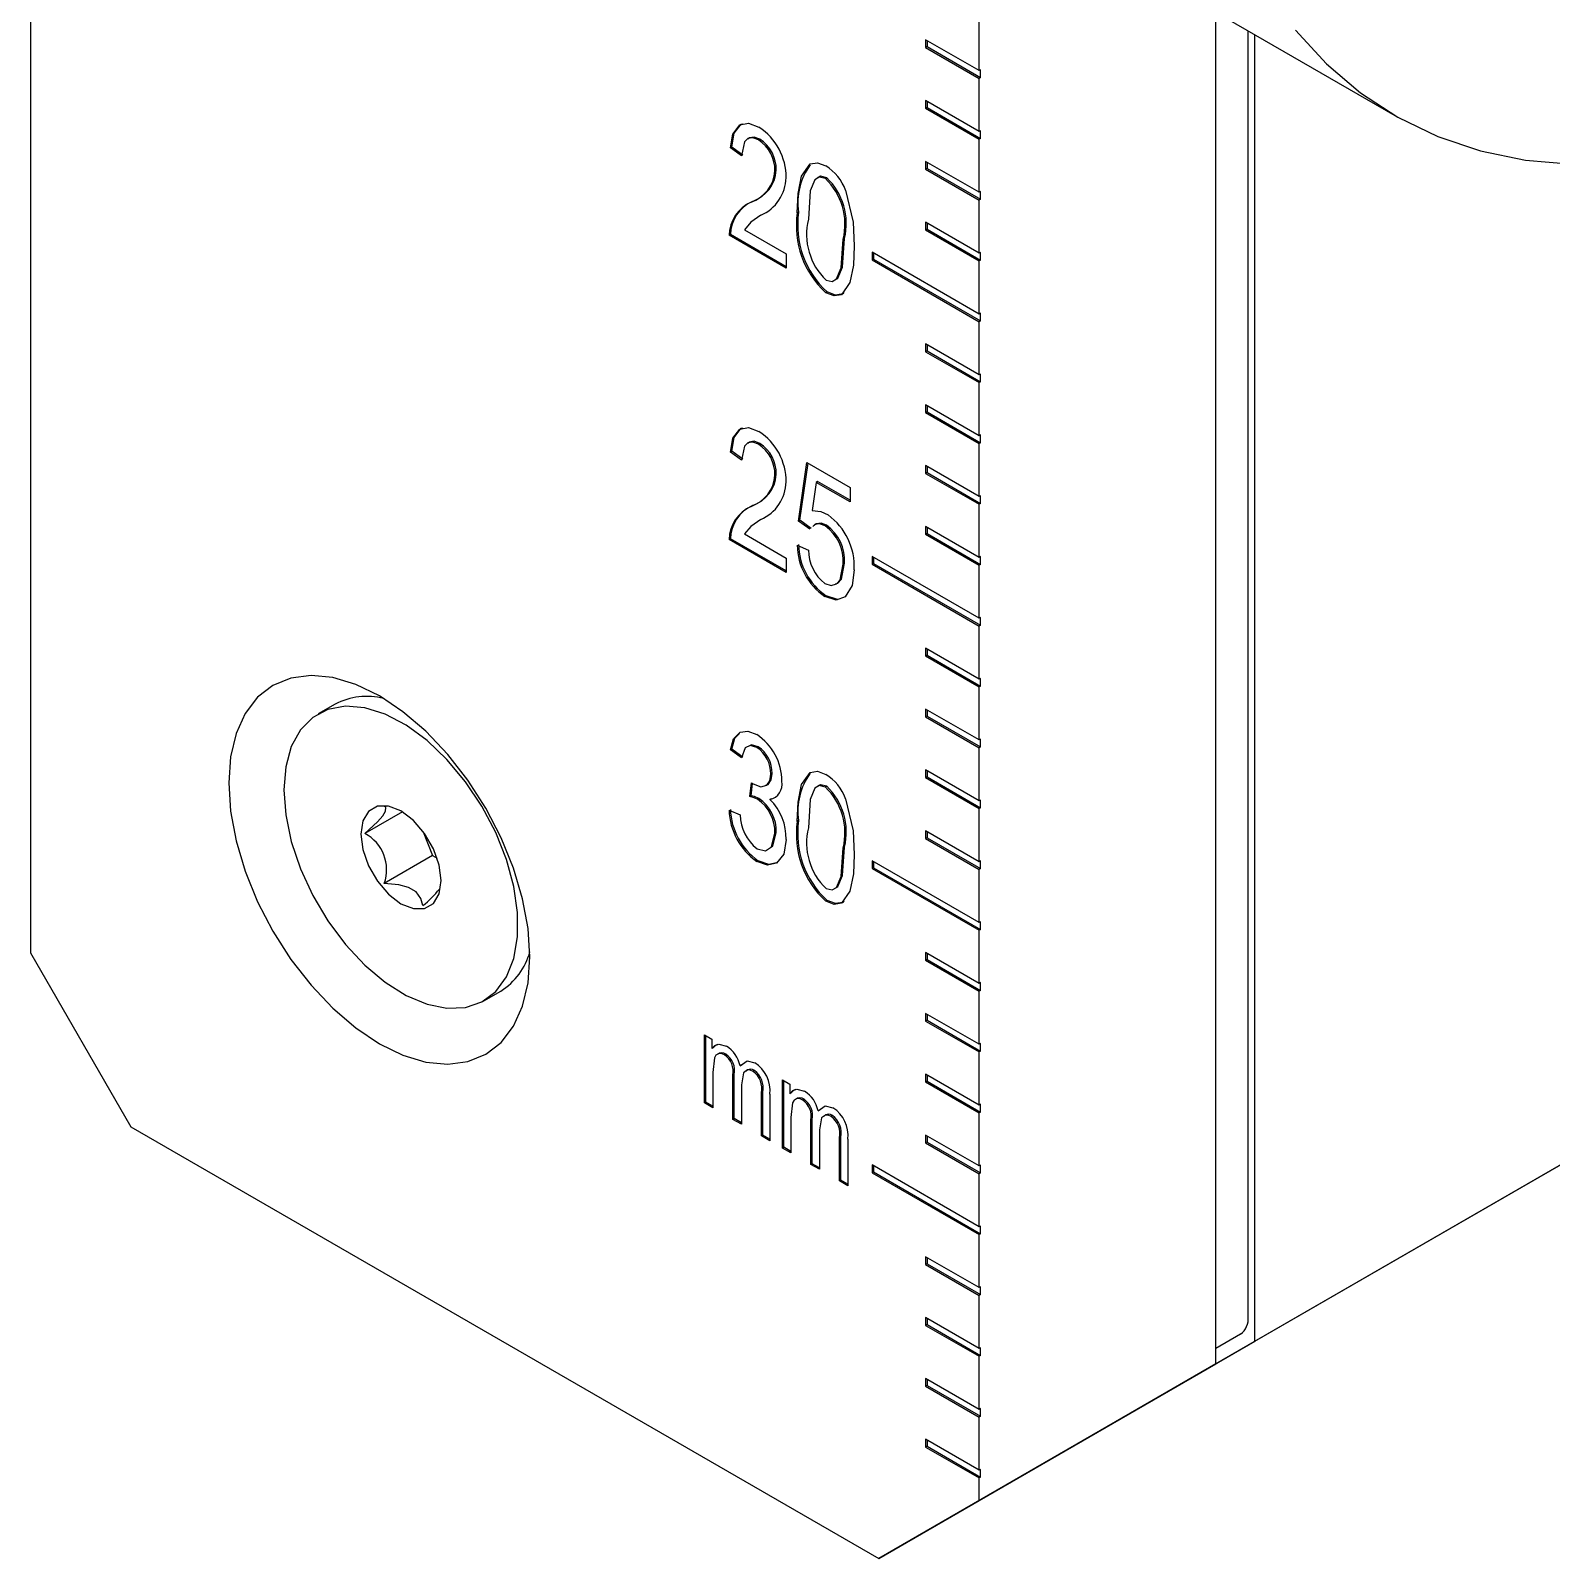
# Model space of a CAD drawing. Extents: x 0 to 278, y 1 to 215.
# Drawn here: x 257.58 to 267.79, y 154.07 to 164.32 of the extents above; entities that cross this region are included whole.
import ezdxf

# ---------------------------------------------------------------- set-up
doc = ezdxf.new("R2010")
doc.units = 0
doc.layers.get('0').update_dxf_attribs({"linetype": 'CONTINUOUS'})

msp = doc.modelspace()

# ---------------------------------------------------------------- linework, layer by layer
at = {"color": 7, "linetype": 'CONTINUOUS'}
for p, q in [((257.5837, 180.7861), (257.5837, 158.1312)), ((264.6853, 164.933), (266.7359, 163.7492)), ((265.5358, 155.3742), (265.5358, 164.442)), ((263.9476, 164.0505), (263.9476, 164.4069)), ((263.9476, 164.0505), (263.5884, 164.2579)), ((263.5884, 164.2579), (263.5884, 164.206)), ((263.5974, 164.2527), (263.5974, 164.2112)), ((265.7525, 155.6889), (265.7525, 164.3169)), ((265.7974, 155.5252), (265.7974, 164.291)), ((263.5974, 164.2112), (263.5884, 164.206)), ((263.5884, 164.206), (263.9476, 163.9986)), ((263.5974, 164.2112), (263.9566, 164.0038)), ((263.9566, 164.0557), (263.9476, 164.0505)), ((263.9566, 164.0038), (263.9566, 164.0557)), ((263.9566, 164.0038), (263.9476, 163.9986)), ((263.9476, 163.6422), (263.9476, 163.9986)), ((263.9476, 163.6422), (263.5884, 163.8496)), ((263.5884, 163.8496), (263.5884, 163.7977)), ((263.5974, 163.8444), (263.5974, 163.8029)), ((263.5974, 163.8029), (263.5884, 163.7977)), ((263.5884, 163.7977), (263.9476, 163.5904)), ((263.5974, 163.8029), (263.9566, 163.5956)), ((263.9566, 163.6474), (263.9476, 163.6422)), ((263.9566, 163.5956), (263.9566, 163.6474)), ((262.288, 163.5377), (262.279, 163.5325)), ((262.3537, 163.4786), (262.279, 163.5325)), ((262.3627, 163.4838), (262.288, 163.5377)), ((262.4765, 163.5905), (262.4675, 163.5853)), ((263.9566, 163.5956), (263.9476, 163.5904)), ((263.9476, 163.234), (263.9476, 163.5904)), ((263.9476, 163.234), (263.5884, 163.4413)), ((263.5884, 163.4413), (263.5884, 163.3895)), ((263.5974, 163.4361), (263.5974, 163.3947)), ((262.5866, 163.3823), (262.5776, 163.3772)), ((262.9245, 163.3319), (262.9155, 163.3267)), ((263.5974, 163.3947), (263.5884, 163.3895)), ((263.5884, 163.3895), (263.9476, 163.1821)), ((263.5974, 163.3947), (263.9566, 163.1873)), ((263.9566, 163.2391), (263.9476, 163.234)), ((263.9566, 163.1873), (263.9566, 163.2391)), ((262.7359, 163.101), (262.7269, 163.0959)), ((263.9566, 163.1873), (263.9476, 163.1821)), ((263.9476, 162.8257), (263.9476, 163.1821)), ((263.9476, 162.8257), (263.5884, 163.033)), ((263.5884, 163.033), (263.5884, 162.9812)), ((263.5974, 162.9864), (263.5884, 162.9812)), ((263.5974, 163.0279), (263.5974, 162.9864)), ((263.5974, 162.9864), (263.9566, 162.779)), ((262.2787, 162.9505), (262.2697, 162.9453)), ((262.6522, 162.7245), (262.2697, 162.9453)), ((262.6522, 162.7349), (262.2787, 162.9505)), ((262.3723, 162.983), (262.6522, 162.8215)), ((263.0438, 162.9236), (263.0348, 162.9185)), ((263.5884, 162.9812), (263.9476, 162.7738)), ((262.6522, 162.8215), (262.6522, 162.7245)), ((263.9476, 162.4174), (263.2292, 162.8321)), ((263.2292, 162.8321), (263.2292, 162.7803)), ((263.2382, 162.7855), (263.2292, 162.7803)), ((263.2382, 162.827), (263.2382, 162.7855)), ((263.2382, 162.7855), (263.9566, 162.3707)), ((263.9566, 162.8309), (263.9476, 162.8257)), ((263.9566, 162.779), (263.9566, 162.8309)), ((263.2292, 162.7803), (263.9476, 162.3656)), ((263.9566, 162.779), (263.9476, 162.7738)), ((263.9476, 162.4174), (263.9476, 162.7738)), ((262.9267, 162.5656), (262.9177, 162.5605)), ((263.9566, 162.4226), (263.9476, 162.4174)), ((263.9566, 162.3707), (263.9566, 162.4226)), ((263.9566, 162.3707), (263.9476, 162.3656)), ((263.9476, 162.0091), (263.9476, 162.3656)), ((263.9476, 162.0091), (263.5884, 162.2165)), ((263.5884, 162.2165), (263.5884, 162.1647)), ((263.5974, 162.1698), (263.5884, 162.1647)), ((263.5974, 162.2113), (263.5974, 162.1698)), ((263.5974, 162.1698), (263.9566, 161.9625)), ((263.5884, 162.1647), (263.9476, 161.9573)), ((263.9566, 162.0143), (263.9476, 162.0091)), ((263.9566, 161.9625), (263.9476, 161.9573)), ((263.9566, 161.9625), (263.9566, 162.0143)), ((263.9476, 161.6009), (263.9476, 161.9573)), ((263.9476, 161.6009), (263.5884, 161.8082)), ((263.5884, 161.8082), (263.5884, 161.7564)), ((263.5974, 161.7616), (263.5884, 161.7564)), ((263.5884, 161.7564), (263.9476, 161.549)), ((263.5974, 161.8031), (263.5974, 161.7616)), ((263.5974, 161.7616), (263.9566, 161.5542)), ((263.9566, 161.6061), (263.9476, 161.6009)), ((263.9566, 161.5542), (263.9476, 161.549)), ((263.9566, 161.5542), (263.9566, 161.6061)), ((262.288, 161.4963), (262.279, 161.4912)), ((262.3537, 161.4373), (262.279, 161.4912)), ((262.3627, 161.4425), (262.288, 161.4963)), ((262.4765, 161.5491), (262.4675, 161.5439)), ((263.9476, 161.1926), (263.9476, 161.549)), ((262.7362, 161.0284), (262.7922, 161.4212)), ((262.7452, 161.0336), (262.7998, 161.4168)), ((262.7922, 161.4212), (263.0814, 161.2542)), ((263.9476, 161.1926), (263.5884, 161.4)), ((263.5884, 161.4), (263.5884, 161.3481)), ((263.5974, 161.3533), (263.5884, 161.3481)), ((263.5884, 161.3481), (263.9476, 161.1407)), ((263.5974, 161.3948), (263.5974, 161.3533)), ((263.5974, 161.3533), (263.9566, 161.1459)), ((262.5866, 161.341), (262.5776, 161.3358)), ((262.8547, 161.2881), (262.8278, 161.0988)), ((262.8637, 161.2933), (262.8547, 161.2881)), ((263.0814, 161.1572), (262.8547, 161.2881)), ((263.0814, 161.1676), (262.8637, 161.2933)), ((263.0814, 161.2542), (263.0814, 161.1572)), ((263.9566, 161.1978), (263.9476, 161.1926)), ((263.9566, 161.1459), (263.9476, 161.1407)), ((263.9566, 161.1459), (263.9566, 161.1978)), ((263.9476, 160.7843), (263.9476, 161.1407)), ((262.3723, 160.9417), (262.6522, 160.7801)), ((262.7452, 161.0336), (262.7362, 161.0284)), ((262.8109, 160.973), (262.7362, 161.0284)), ((262.8198, 160.9782), (262.7452, 161.0336)), ((262.9223, 161.0009), (262.9133, 160.9957)), ((263.9476, 160.7843), (263.5884, 160.9917)), ((263.5884, 160.9917), (263.5884, 160.9398)), ((263.5974, 160.945), (263.5884, 160.9398)), ((263.5884, 160.9398), (263.9476, 160.7325)), ((263.5974, 160.9865), (263.5974, 160.945)), ((263.5974, 160.945), (263.9566, 160.7377)), ((262.2787, 160.9092), (262.2697, 160.904)), ((262.6522, 160.6831), (262.2697, 160.904)), ((262.6522, 160.6935), (262.2787, 160.9092)), ((262.7269, 160.8663), (262.8015, 160.834)), ((262.6522, 160.7801), (262.6522, 160.6831)), ((263.0438, 160.7453), (263.0348, 160.7401)), ((263.9476, 160.3761), (263.2292, 160.7908)), ((263.2292, 160.7908), (263.2292, 160.7389)), ((263.2382, 160.7441), (263.2292, 160.7389)), ((263.2292, 160.7389), (263.9476, 160.3242)), ((263.2382, 160.7856), (263.2382, 160.7441)), ((263.2382, 160.7441), (263.9566, 160.3294)), ((263.9566, 160.7895), (263.9476, 160.7843)), ((263.9566, 160.7377), (263.9476, 160.7325)), ((263.9476, 160.3761), (263.9476, 160.7325)), ((263.9566, 160.7377), (263.9566, 160.7895)), ((262.9212, 160.5275), (262.9122, 160.5223)), ((262.9978, 160.5022), (262.9212, 160.5275)), ((263.9566, 160.3812), (263.9476, 160.3761)), ((263.9566, 160.3294), (263.9476, 160.3242)), ((263.9476, 159.9678), (263.9476, 160.3242)), ((263.9566, 160.3294), (263.9566, 160.3812)), ((263.9476, 159.9678), (263.5884, 160.1752)), ((263.5884, 160.1752), (263.5884, 160.1233)), ((263.5974, 160.1285), (263.5884, 160.1233)), ((263.5884, 160.1233), (263.9476, 159.9159)), ((263.5974, 160.17), (263.5974, 160.1285)), ((263.5974, 160.1285), (263.9566, 159.9211)), ((263.9566, 159.973), (263.9476, 159.9678)), ((263.9566, 159.9211), (263.9476, 159.9159)), ((263.9476, 159.5595), (263.9476, 159.9159)), ((263.9566, 159.9211), (263.9566, 159.973)), ((259.6264, 159.8), (259.5128, 159.7344)), ((263.9476, 159.5595), (263.5884, 159.7669)), ((263.5884, 159.7669), (263.5884, 159.715)), ((263.5974, 159.7202), (263.5884, 159.715)), ((263.5884, 159.715), (263.9476, 159.5077)), ((263.5974, 159.7617), (263.5974, 159.7202)), ((263.5974, 159.7202), (263.9566, 159.5129)), ((262.4659, 159.5139), (262.4569, 159.5087)), ((263.9566, 159.5647), (263.9476, 159.5595)), ((263.9566, 159.5129), (263.9476, 159.5077)), ((263.9476, 159.1512), (263.9476, 159.5077)), ((263.9566, 159.5129), (263.9566, 159.5647)), ((262.288, 159.4981), (262.279, 159.4929)), ((262.3537, 159.439), (262.279, 159.4929)), ((262.3627, 159.4442), (262.288, 159.4981)), ((262.5586, 159.3355), (262.5496, 159.3303)), ((263.9476, 159.1512), (263.5884, 159.3586)), ((263.5884, 159.3586), (263.5884, 159.3068)), ((263.5974, 159.3119), (263.5884, 159.3068)), ((263.5884, 159.3068), (263.9476, 159.0994)), ((263.5974, 159.3534), (263.5974, 159.3119)), ((263.5974, 159.3119), (263.9566, 159.1046)), ((262.4097, 159.1798), (262.419, 159.272)), ((262.4186, 159.185), (262.4269, 159.2666)), ((262.419, 159.272), (262.4302, 159.2644)), ((262.9245, 159.2492), (262.9155, 159.244)), ((262.4186, 159.185), (262.4097, 159.1798)), ((262.4701, 159.1667), (262.4611, 159.1615)), ((262.5523, 159.165), (262.5433, 159.1599)), ((263.9566, 159.1564), (263.9476, 159.1512)), ((263.9566, 159.1046), (263.9476, 159.0994)), ((263.9476, 158.743), (263.9476, 159.0994)), ((263.9566, 159.1046), (263.9566, 159.1564)), ((260.0784, 159.0771), (259.8267, 158.9318)), ((262.2697, 159.0889), (262.3443, 159.0566)), ((262.7359, 159.0183), (262.7269, 159.0132)), ((260.218, 158.9443), (260.28, 158.7846)), ((262.5866, 158.939), (262.5776, 158.9339)), ((263.9476, 158.743), (263.5884, 158.9503)), ((263.5884, 158.9503), (263.5884, 158.8985)), ((263.5974, 158.9037), (263.5884, 158.8985)), ((263.5884, 158.8985), (263.9476, 158.6911)), ((263.5974, 158.9452), (263.5974, 158.9037)), ((263.5974, 158.9037), (263.9566, 158.6963)), ((260.28, 158.7846), (259.9564, 158.5977)), ((260.28, 158.7846), (260.3112, 158.7666)), ((263.0438, 158.8409), (263.0348, 158.8358)), ((262.4649, 158.7496), (262.4559, 158.7444)), ((263.9476, 158.3347), (263.2292, 158.7494)), ((263.2292, 158.7494), (263.2292, 158.6976)), ((263.2382, 158.7028), (263.2292, 158.6976)), ((263.2292, 158.6976), (263.9476, 158.2829)), ((263.2382, 158.7443), (263.2382, 158.7028)), ((263.2382, 158.7028), (263.9566, 158.288)), ((263.9566, 158.7482), (263.9476, 158.743)), ((263.9566, 158.6963), (263.9476, 158.6911)), ((263.9476, 158.3347), (263.9476, 158.6911)), ((263.9566, 158.6963), (263.9566, 158.7482)), ((262.9267, 158.4829), (262.9177, 158.4778)), ((263.9566, 158.3399), (263.9476, 158.3347)), ((263.9566, 158.288), (263.9476, 158.2829)), ((263.9476, 157.9264), (263.9476, 158.2829)), ((263.9566, 158.288), (263.9566, 158.3399)), ((257.5837, 158.1312), (258.2572, 156.9646)), ((263.9476, 157.9264), (263.5884, 158.1338)), ((263.5884, 158.1338), (263.5884, 158.082)), ((263.5974, 158.0871), (263.5884, 158.082)), ((263.5884, 158.082), (263.9476, 157.8746)), ((263.5974, 158.1286), (263.5974, 158.0871)), ((263.5974, 158.0871), (263.9566, 157.8798)), ((265.7974, 155.5252), (270.04, 157.9745)), ((260.6239, 157.8096), (260.7376, 157.8752)), ((263.9566, 157.9316), (263.9476, 157.9264)), ((263.9566, 157.8798), (263.9476, 157.8746)), ((263.9476, 157.5182), (263.9476, 157.8746)), ((263.9566, 157.8798), (263.9566, 157.9316)), ((263.9476, 157.5182), (263.5884, 157.7255)), ((263.5884, 157.7255), (263.5884, 157.6737)), ((263.5974, 157.6789), (263.5884, 157.6737)), ((263.5884, 157.6737), (263.9476, 157.4663)), ((263.5974, 157.7203), (263.5974, 157.6789)), ((263.5974, 157.6789), (263.9566, 157.4715)), ((262.1042, 157.5818), (262.1537, 157.5532)), ((262.1042, 157.1242), (262.1042, 157.5818)), ((262.1132, 157.1294), (262.1132, 157.5766)), ((269.3665, 157.5855), (265.1239, 155.1363)), ((262.1537, 157.5532), (262.1537, 157.4887)), ((262.1627, 157.4939), (262.1537, 157.4887)), ((262.249, 157.4514), (262.24, 157.4462)), ((263.9566, 157.5233), (263.9476, 157.5182)), ((263.9566, 157.4715), (263.9476, 157.4663)), ((263.9476, 157.1099), (263.9476, 157.4663)), ((263.9566, 157.4715), (263.9566, 157.5233)), ((262.352, 157.379), (262.343, 157.3738)), ((262.1608, 157.3287), (262.1608, 157.0915)), ((262.2953, 157.0139), (262.2953, 157.311)), ((262.3042, 157.0191), (262.3042, 157.3162)), ((262.3519, 157.2469), (262.3519, 156.9812)), ((262.4393, 157.3415), (262.4304, 157.3363)), ((262.6278, 157.2795), (262.6773, 157.2509)), ((262.6278, 156.8219), (262.6278, 157.2795)), ((262.6368, 156.8271), (262.6368, 157.2743)), ((262.6773, 157.2509), (262.6773, 157.1864)), ((263.9476, 157.1099), (263.5884, 157.3173)), ((263.5884, 157.3173), (263.5884, 157.2654)), ((263.5974, 157.2706), (263.5884, 157.2654)), ((263.5884, 157.2654), (263.9476, 157.058)), ((263.5974, 157.3121), (263.5974, 157.2706)), ((263.5974, 157.2706), (263.9566, 157.0632)), ((262.4863, 156.9036), (262.4863, 157.1916)), ((262.4953, 156.9088), (262.4953, 157.1968)), ((262.5429, 157.1836), (262.5429, 156.871)), ((262.6863, 157.1916), (262.6773, 157.1864)), ((262.7726, 157.1491), (262.7636, 157.1439)), ((262.1132, 157.1294), (262.1042, 157.1242)), ((262.1608, 157.0915), (262.1042, 157.1242)), ((262.1608, 157.1019), (262.1132, 157.1294)), ((262.8756, 157.0767), (262.8666, 157.0715)), ((263.9566, 157.1151), (263.9476, 157.1099)), ((263.9566, 157.0632), (263.9476, 157.058)), ((263.9476, 156.7016), (263.9476, 157.058)), ((263.9566, 157.0632), (263.9566, 157.1151)), ((258.2572, 156.9646), (263.2741, 154.0684)), ((262.3042, 157.0191), (262.2953, 157.0139)), ((262.3519, 156.9812), (262.2953, 157.0139)), ((262.3519, 156.9916), (262.3042, 157.0191)), ((262.6844, 157.0265), (262.6844, 156.7893)), ((262.8189, 156.7116), (262.8189, 157.0087)), ((262.8278, 156.7168), (262.8278, 157.0139)), ((262.8755, 156.9446), (262.8755, 156.679)), ((262.9629, 157.0392), (262.954, 157.034)), ((262.4953, 156.9088), (262.4863, 156.9036)), ((262.5429, 156.871), (262.4863, 156.9036)), ((262.5429, 156.8813), (262.4953, 156.9088)), ((263.0099, 156.6014), (263.0099, 156.8894)), ((263.0189, 156.6065), (263.0189, 156.8946)), ((263.0665, 156.8813), (263.0665, 156.5687)), ((263.9476, 156.7016), (263.5884, 156.909)), ((263.5884, 156.909), (263.5884, 156.8571)), ((263.5974, 156.8623), (263.5884, 156.8571)), ((263.5884, 156.8571), (263.9476, 156.6498)), ((263.5974, 156.9038), (263.5974, 156.8623)), ((263.5974, 156.8623), (263.9566, 156.655)), ((262.6368, 156.8271), (262.6278, 156.8219)), ((262.6844, 156.7893), (262.6278, 156.8219)), ((262.6844, 156.7996), (262.6368, 156.8271)), ((262.8278, 156.7168), (262.8189, 156.7116)), ((262.8755, 156.679), (262.8189, 156.7116)), ((262.8755, 156.6893), (262.8278, 156.7168)), ((263.9476, 156.2934), (263.2292, 156.7081)), ((263.2292, 156.7081), (263.2292, 156.6562)), ((263.2382, 156.6614), (263.2292, 156.6562)), ((263.2292, 156.6562), (263.9476, 156.2415)), ((263.2382, 156.7029), (263.2382, 156.6614)), ((263.2382, 156.6614), (263.9566, 156.2467)), ((263.9566, 156.7068), (263.9476, 156.7016)), ((263.9566, 156.655), (263.9476, 156.6498)), ((263.9476, 156.2934), (263.9476, 156.6498)), ((263.9566, 156.655), (263.9566, 156.7068)), ((263.0189, 156.6065), (263.0099, 156.6014)), ((263.0665, 156.5687), (263.0099, 156.6014)), ((263.0665, 156.5791), (263.0189, 156.6065)), ((263.9566, 156.2985), (263.9476, 156.2934)), ((263.9566, 156.2467), (263.9476, 156.2415)), ((263.9476, 155.8851), (263.9476, 156.2415)), ((263.9566, 156.2467), (263.9566, 156.2985)), ((263.9476, 155.8851), (263.5884, 156.0925)), ((263.5884, 156.0925), (263.5884, 156.0406)), ((263.5974, 156.0458), (263.5884, 156.0406)), ((263.5884, 156.0406), (263.9476, 155.8332)), ((263.5974, 156.0873), (263.5974, 156.0458)), ((263.5974, 156.0458), (263.9566, 155.8384)), ((263.9566, 155.8903), (263.9476, 155.8851)), ((263.9566, 155.8384), (263.9476, 155.8332)), ((263.9476, 155.4768), (263.9476, 155.8332)), ((263.9566, 155.8384), (263.9566, 155.8903)), ((263.9476, 155.4768), (263.5884, 155.6842)), ((263.5884, 155.6842), (263.5884, 155.6323)), ((263.5974, 155.6375), (263.5884, 155.6323)), ((263.5884, 155.6323), (263.9476, 155.425)), ((263.5974, 155.679), (263.5974, 155.6375)), ((263.5974, 155.6375), (263.9566, 155.4301)), ((265.1239, 155.1363), (265.7974, 155.5252)), ((265.6999, 155.5726), (265.5358, 155.4778)), ((263.9566, 155.482), (263.9476, 155.4768)), ((263.9566, 155.4301), (263.9476, 155.425)), ((263.9476, 155.0685), (263.9476, 155.425)), ((263.9566, 155.4301), (263.9566, 155.482)), ((263.9476, 154.4574), (265.5358, 155.3742)), ((265.5358, 155.3742), (264.8623, 154.9852)), ((263.9476, 155.0685), (263.5884, 155.2759)), ((263.5884, 155.2759), (263.5884, 155.2241)), ((263.5974, 155.2292), (263.5884, 155.2241)), ((263.5884, 155.2241), (263.9476, 155.0167)), ((263.5974, 155.2707), (263.5974, 155.2292)), ((263.5974, 155.2292), (263.9566, 155.0219)), ((265.1238, 155.1363), (265.1239, 155.1363)), ((263.9566, 155.0737), (263.9476, 155.0685)), ((263.9566, 155.0219), (263.9476, 155.0167)), ((263.9476, 154.6603), (263.9476, 155.0167)), ((263.9566, 155.0219), (263.9566, 155.0737)), ((264.8623, 154.9852), (263.2741, 154.0684)), ((263.9476, 154.6603), (263.5884, 154.8676)), ((263.5884, 154.8676), (263.5884, 154.8158)), ((263.5974, 154.821), (263.5884, 154.8158)), ((263.5884, 154.8158), (263.9476, 154.6084)), ((263.5974, 154.8625), (263.5974, 154.821)), ((263.5974, 154.821), (263.9566, 154.6136)), ((263.9566, 154.6655), (263.9476, 154.6603)), ((263.9566, 154.6136), (263.9476, 154.6084)), ((263.9476, 154.4574), (263.9476, 154.6084)), ((263.9566, 154.6136), (263.9566, 154.6655)), ((263.2741, 154.0684), (263.9476, 154.4574))]:
    msp.add_line(p, q, dxfattribs=at)
at = {"color": 7, "linetype": 'CONTINUOUS', "flags": 128}
for points in [[(266.0689, 164.3214), (266.2768, 164.0954), (266.5063, 163.9005), (266.756, 163.7377), (267.0247, 163.608), (267.3109, 163.5121), (267.6129, 163.4504), (267.9292, 163.4234), (268.2581, 163.4311), (268.5977, 163.4735), (268.9462, 163.5504), (269.3016, 163.6614), (269.6621, 163.8058), (270.0258, 163.983), (270.3905, 164.1918), (270.7543, 164.4312), (271.1153, 164.6999), (271.3546, 164.8956)], [(262.279, 163.5325), (262.2957, 163.6249), (262.3416, 163.687), (262.4008, 163.6968), (262.4703, 163.6699)], [(262.288, 163.5377), (262.3047, 163.6301), (262.3506, 163.6922), (262.3612, 163.6939)], [(262.4765, 163.5905), (262.4379, 163.605), (262.4048, 163.5998), (262.3949, 163.5905)], [(262.4675, 163.5853), (262.4289, 163.5998), (262.3958, 163.5946), (262.3721, 163.5722), (262.3537, 163.4786)], [(262.7269, 163.0959), (262.7328, 163.2258), (262.756, 163.3431), (262.8135, 163.4244), (262.8619, 163.4324), (262.9186, 163.4111)], [(262.9155, 163.3267), (262.8749, 163.336), (262.8449, 163.318), (262.8141, 163.2438), (262.8015, 163.0531)], [(262.9245, 163.3319), (262.8839, 163.3412), (262.8617, 163.3279)], [(263.0508, 163.2472), (263.1015, 163.0329), (263.1094, 162.875)], [(262.4833, 163.0801), (262.4158, 163.0334), (262.3723, 162.983)], [(262.9199, 162.6454), (262.9607, 162.6358), (262.9909, 162.6535), (263.0221, 162.7275), (263.0348, 162.9185)], [(262.9923, 162.6542), (262.9999, 162.6586), (263.0311, 162.7326), (263.0438, 162.9236)], [(263.1094, 162.875), (263.1035, 162.7452), (263.0802, 162.6282), (263.0228, 162.5469), (262.9744, 162.539), (262.9177, 162.5605)], [(263.0388, 162.5621), (263.0317, 162.5521), (262.9834, 162.5442), (262.9267, 162.5656)], [(262.279, 161.4912), (262.2957, 161.5836), (262.3416, 161.6456), (262.4008, 161.6554), (262.4703, 161.6285)], [(262.288, 161.4963), (262.3047, 161.5887), (262.3506, 161.6508), (262.3612, 161.6526)], [(262.4675, 161.5439), (262.4289, 161.5585), (262.3958, 161.5533), (262.3721, 161.5309), (262.3537, 161.4373)], [(262.4765, 161.5491), (262.4379, 161.5637), (262.4048, 161.5585), (262.3949, 161.5492)], [(262.4833, 161.0387), (262.4158, 160.9921), (262.3723, 160.9417)], [(262.8278, 161.0988), (262.8856, 161.0916), (262.9342, 161.0698)], [(262.9133, 160.9957), (262.8773, 161.0088), (262.8457, 161.0056), (262.8316, 160.9924)], [(262.9223, 161.0009), (262.8863, 161.014), (262.8547, 161.0108), (262.8406, 160.9976)], [(262.9114, 160.6089), (262.9545, 160.5954), (262.9896, 160.6061), (263.0145, 160.634), (263.0348, 160.7401)], [(262.9833, 160.6066), (262.9986, 160.6113), (263.0235, 160.6392), (263.0438, 160.7453)], [(263.1094, 160.7017), (263.0954, 160.5953), (263.0494, 160.5194), (262.9888, 160.4971), (262.9122, 160.5223)], [(260.934, 158.1053), (260.9216, 158.295), (260.8846, 158.4943), (260.8239, 158.6985), (260.7411, 158.9024), (260.6381, 159.101), (260.5176, 159.2895), (260.3824, 159.4632), (260.2359, 159.6178), (260.0818, 159.7495), (259.9237, 159.8551), (259.7657, 159.932), (259.6115, 159.9783), (259.4651, 159.9928), (259.3299, 159.9751), (259.2094, 159.9258), (259.1064, 159.8461), (259.0236, 159.7378), (258.9629, 159.6037), (258.9259, 159.447), (258.9135, 159.2717), (258.9259, 159.082), (258.9629, 158.8827), (259.0236, 158.6785), (259.1064, 158.4746), (259.2094, 158.276), (259.3299, 158.0875), (259.4651, 157.9138), (259.6115, 157.7592), (259.7657, 157.6275), (259.9237, 157.5219), (260.0818, 157.445), (260.2359, 157.3987), (260.3824, 157.3843), (260.5176, 157.4019), (260.6381, 157.4512), (260.7411, 157.5309), (260.8239, 157.6392), (260.8846, 157.7733), (260.9216, 157.93), (260.934, 158.1053)], [(259.2826, 159.2256), (259.2952, 159.0563), (259.3327, 158.8779), (259.3938, 158.696), (259.4766, 158.5166), (259.5784, 158.3454), (259.696, 158.1879), (259.8255, 158.0492), (259.9629, 157.9337), (260.1036, 157.8452), (260.2432, 157.7864), (260.3772, 157.7594), (260.5012, 157.7648), (260.6114, 157.8027), (260.7041, 157.8717), (260.7763, 157.9696), (260.8258, 158.0933), (260.851, 158.2389), (260.851, 158.4015), (260.8258, 158.5761), (260.7763, 158.757), (260.7041, 158.9384), (260.6114, 159.1144), (260.5012, 159.2794), (260.3772, 159.4281), (260.2432, 159.5557), (260.1036, 159.6581), (259.9629, 159.7321), (259.8255, 159.7751), (259.696, 159.786), (259.5784, 159.7642), (259.4766, 159.7106), (259.3938, 159.6268), (259.3327, 159.5155), (259.2952, 159.3803), (259.2826, 159.2256)], [(262.279, 159.4929), (262.2997, 159.5664), (262.344, 159.6127), (262.3955, 159.6187), (262.4549, 159.5961)], [(262.288, 159.4981), (262.3087, 159.5716), (262.3396, 159.6039)], [(262.4569, 159.5087), (262.4115, 159.5224), (262.3771, 159.5058), (262.3537, 159.439)], [(262.4659, 159.5139), (262.4205, 159.5276), (262.41, 159.5225)], [(262.4302, 159.2644), (262.4817, 159.2454), (262.524, 159.2564), (262.5438, 159.2865), (262.5496, 159.3303)], [(262.5154, 159.257), (262.5329, 159.2616), (262.5528, 159.2917), (262.5586, 159.3355)], [(262.7269, 159.0132), (262.7328, 159.1431), (262.756, 159.2604), (262.8135, 159.3417), (262.8619, 159.3497), (262.9186, 159.3284)], [(262.9155, 159.244), (262.8749, 159.2533), (262.8449, 159.2353), (262.8141, 159.1611), (262.8015, 158.9704)], [(262.9245, 159.2492), (262.8839, 159.2585), (262.8617, 159.2451)], [(259.799, 158.9275), (259.8121, 158.8238), (259.8504, 158.715), (259.91, 158.6117), (259.9851, 158.5242), (260.0684, 158.4609), (260.1516, 158.4281), (260.2267, 158.4289), (260.2863, 158.4633), (260.3246, 158.5279), (260.3378, 158.6165), (260.3246, 158.7202), (260.2863, 158.829), (260.2267, 158.9323), (260.1516, 159.0198), (260.0684, 159.0831), (259.9851, 159.1159), (259.91, 159.1151), (259.8504, 159.0807), (259.8121, 159.016), (259.799, 158.9275)], [(259.8267, 158.9318), (259.911, 159.0112), (259.946, 159.051), (259.965, 159.0822), (259.9661, 159.1065), (259.9564, 159.1162)], [(262.4611, 159.1615), (262.432, 159.1741), (262.4097, 159.1798)], [(262.4701, 159.1667), (262.4409, 159.1793), (262.4186, 159.185)], [(263.0508, 159.1645), (263.1015, 158.9502), (263.1094, 158.7923)], [(262.6522, 158.8918), (262.6373, 158.7944), (262.5874, 158.733), (262.5274, 158.7195), (262.4559, 158.7444)], [(262.457, 158.8299), (262.5138, 158.8165), (262.5549, 158.8426), (262.5776, 158.9339)], [(262.5486, 158.8381), (262.5639, 158.8477), (262.5866, 158.939)], [(263.1094, 158.7923), (263.1035, 158.6625), (263.0802, 158.5455), (263.0228, 158.4642), (262.9744, 158.4563), (262.9177, 158.4778)], [(262.9199, 158.5627), (262.9607, 158.5531), (262.9909, 158.5708), (263.0221, 158.6447), (263.0348, 158.8358)], [(262.9923, 158.5715), (262.9999, 158.5759), (263.0311, 158.6499), (263.0438, 158.8409)], [(262.5869, 158.736), (262.5364, 158.7247), (262.4649, 158.7496)], [(260.2156, 158.4481), (260.2024, 158.4971), (260.1711, 158.5398), (260.12, 158.5702), (260.0543, 158.588), (259.9564, 158.5977)], [(263.0388, 158.4794), (263.0317, 158.4694), (262.9834, 158.4615), (262.9267, 158.4829)], [(262.1537, 157.4887), (262.1735, 157.5095), (262.2002, 157.5188), (262.2517, 157.5048)], [(262.24, 157.4462), (262.2175, 157.4553), (262.1974, 157.4547), (262.1819, 157.4444), (262.1719, 157.4265), (262.1608, 157.3287)], [(262.1627, 157.4939), (262.1825, 157.5147), (262.1955, 157.5192)], [(262.343, 157.3738), (262.3899, 157.4074), (262.443, 157.3944)], [(262.4304, 157.3363), (262.4108, 157.3447), (262.3928, 157.3458), (262.3665, 157.3275), (262.3519, 157.2469)], [(262.6773, 157.1864), (262.6971, 157.2073), (262.7238, 157.2166), (262.7753, 157.2025)], [(262.7636, 157.1439), (262.7411, 157.1531), (262.721, 157.1524), (262.7055, 157.1421), (262.6955, 157.1242), (262.6844, 157.0265)], [(262.6863, 157.1916), (262.7061, 157.2124), (262.7191, 157.217)], [(262.8666, 157.0715), (262.9135, 157.1051), (262.9666, 157.0921)], [(262.954, 157.034), (262.9344, 157.0424), (262.9164, 157.0435), (262.8901, 157.0252), (262.8755, 156.9446)]]:
    msp.add_lwpolyline(points, dxfattribs=at)
at = {"color": 7, "linetype": 'CONTINUOUS'}
for centre, radius, start, end in [((262.2537, 163.3353), 0.3986, 359.57568, 57.07812), ((262.3315, 163.3802), 0.2461, 359.29576, 56.44292), ((262.3405, 163.3854), 0.2461, 359.29576, 56.44292), ((263.156, 163.1653), 0.425, 143.418, 188.69455), ((262.7504, 163.1401), 0.3189, 19.62445, 58.17459), ((262.34, 163.3936), 0.2382, 288.8509, 356.03373), ((262.349, 163.3988), 0.2382, 288.8509, 356.03373), ((262.3689, 163.3394), 0.2834, 293.79645, 358.57992), ((262.6235, 163.0199), 0.4236, 346.14982, 46.4184), ((262.6325, 163.025), 0.4236, 346.14982, 46.4184), ((262.5207, 162.9396), 0.251, 114.40392, 178.70161), ((262.5296, 162.9448), 0.251, 114.40392, 178.70161), ((263.332, 163.0098), 0.6112, 171.90997, 227.32451), ((263.341, 163.015), 0.6112, 171.90997, 227.32451), ((263.215, 162.9521), 0.4256, 166.27024, 226.10959), ((262.2537, 161.294), 0.3986, 359.57568, 57.07812), ((262.3315, 161.3388), 0.2461, 359.29576, 56.44292), ((262.3405, 161.344), 0.2461, 359.29576, 56.44292), ((262.34, 161.3523), 0.2382, 288.8509, 356.03373), ((262.349, 161.3575), 0.2382, 288.8509, 356.03373), ((262.3689, 161.2981), 0.2834, 293.79645, 358.57992), ((262.5207, 160.8983), 0.251, 114.40392, 178.70161), ((262.5296, 160.9035), 0.251, 114.40392, 178.70161), ((262.6769, 160.7216), 0.4329, 357.36157, 53.54479), ((262.7445, 160.7588), 0.2909, 356.3069, 54.51498), ((262.7534, 160.764), 0.2909, 356.3069, 54.51498), ((263.1474, 160.8709), 0.4206, 180.63023, 235.98729), ((263.1564, 160.8761), 0.4206, 180.63023, 235.98729), ((263.0904, 160.8357), 0.2888, 180.33407, 231.7268), ((259.8388, 159.3949), 0.4574, 75.55069, 117.66322), ((262.2439, 159.2796), 0.3804, 0.41114, 56.31544), ((262.3398, 159.3346), 0.2098, 358.82863, 56.08527), ((262.3488, 159.3398), 0.2098, 358.82863, 56.08527), ((263.156, 159.0826), 0.425, 143.418, 188.69455), ((262.7504, 159.0574), 0.3189, 19.62445, 58.17459), ((262.5198, 159.2633), 0.1061, 282.79773, 10.30457), ((262.6235, 158.9371), 0.4236, 346.14982, 46.4184), ((262.6325, 158.9423), 0.4236, 346.14982, 46.4184), ((262.7159, 159.1078), 0.4375, 181.79819, 234.9746), ((262.3109, 158.9411), 0.2668, 358.45217, 55.73715), ((262.3199, 158.9462), 0.2668, 358.45217, 55.73715), ((262.2942, 158.9025), 0.3582, 358.28833, 45.92794), ((262.7069, 159.1026), 0.4375, 181.79819, 234.9746), ((262.637, 159.0607), 0.2927, 180.81128, 232.05863), ((263.332, 158.9271), 0.6112, 171.90997, 227.32451), ((263.341, 158.9323), 0.6112, 171.90997, 227.32451), ((259.6978, 158.6896), 0.2744, 340.43563, 61.97573), ((263.215, 158.8694), 0.4256, 166.27024, 226.10959), ((259.6921, 159.0865), 0.8256, 309.35513, 320.30464), ((260.5016, 158.2552), 0.4473, 301.83327, 344.94206), ((262.2211, 157.4189), 0.0428, 49.39402, 132.59528), ((262.1732, 157.3415), 0.1335, 349.06527, 55.41225), ((262.151, 157.3373), 0.1954, 10.77392, 58.99584), ((262.1642, 157.3363), 0.1335, 349.06527, 55.41225), ((262.413, 157.3115), 0.0399, 48.6816, 138.12659), ((262.3236, 157.2087), 0.2207, 353.47519, 57.26402), ((262.349, 157.2217), 0.1405, 347.65127, 54.63785), ((262.358, 157.2269), 0.1405, 347.65127, 54.63785), ((262.7447, 157.1166), 0.0428, 49.39402, 132.59528), ((262.6878, 157.034), 0.1335, 349.06527, 55.41225), ((262.6968, 157.0392), 0.1335, 349.06527, 55.41225), ((262.6746, 157.035), 0.1954, 10.77392, 58.99584), ((262.9366, 157.0093), 0.0399, 48.6816, 138.12659), ((262.8472, 156.9064), 0.2207, 353.47519, 57.26402), ((262.8726, 156.9194), 0.1405, 347.65127, 54.63785), ((262.8816, 156.9246), 0.1405, 347.65127, 54.63785), ((265.6253, 155.6764), 0.1278, 305.69804, 5.62038)]:
    msp.add_arc(centre, radius, start, end, dxfattribs=at)

doc.saveas('drawing.dxf')
